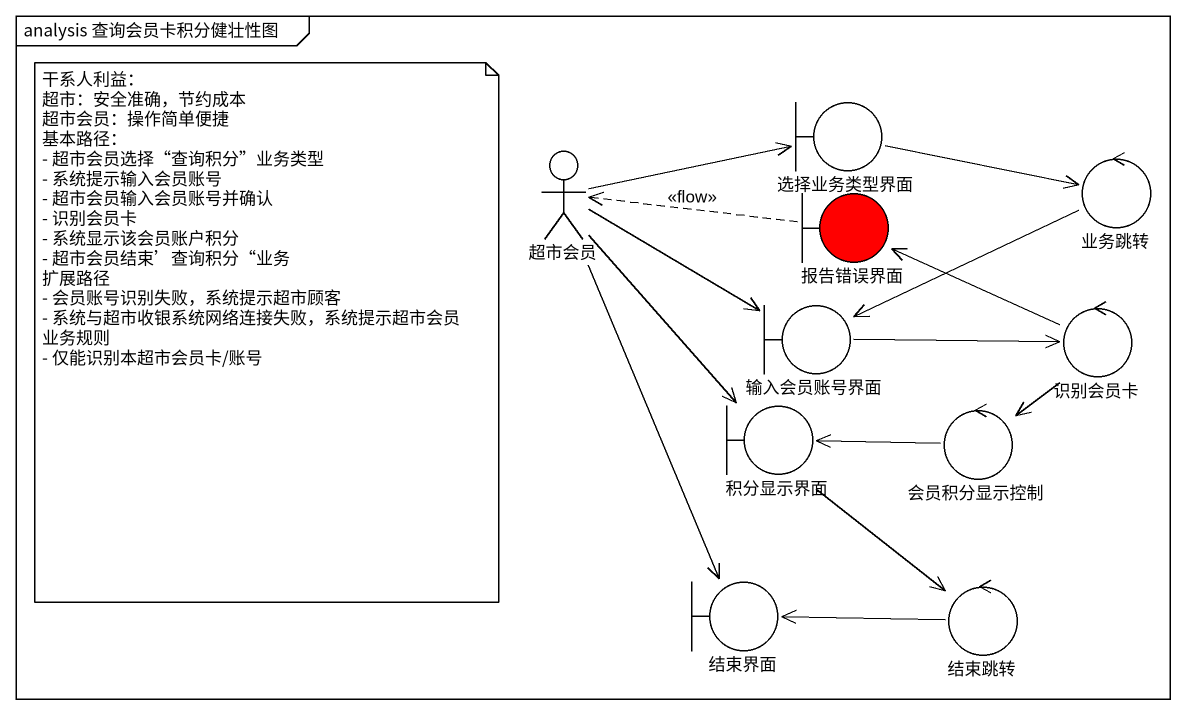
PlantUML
@startuml
mainframe analysis 查询会员卡积分健壮性图
boundary 选择业务类型界面
actor 超市会员
boundary 报告错误界面 #FF0000
control 业务跳转
boundary 输入会员账号界面
control 识别会员卡
boundary 积分显示界面
control 会员积分显示控制
boundary 结束界面
control 结束跳转
选择业务类型界面 -right-> 业务跳转
超市会员 -right-> 选择业务类型界面
超市会员 -right-> 输入会员账号界面
超市会员 --> 积分显示界面
超市会员 --> 结束界面
报告错误界面 .left.> 超市会员 : <<flow>>
业务跳转 -left-> 输入会员账号界面
输入会员账号界面 -right-> 识别会员卡
识别会员卡 -left-> 报告错误界面
识别会员卡 --> 会员积分显示控制
积分显示界面 --> 结束跳转
会员积分显示控制 -left-> 积分显示界面
结束跳转 -left-> 结束界面
note as N1
  干系人利益：
  超市：安全准确，节约成本
  超市会员：操作简单便捷
  基本路径：
  - 超市会员选择“查询积分”业务类型
  - 系统提示输入会员账号
  - 超市会员输入会员账号并确认
  - 识别会员卡
  - 系统显示该会员账户积分
  - 超市会员结束’查询积分“业务
  扩展路径
  - 会员账号识别失败，系统提示超市顾客
  - 系统与超市收银系统网络连接失败，系统提示超市会员
  业务规则
  - 仅能识别本超市会员卡/账号
end note
@enduml
